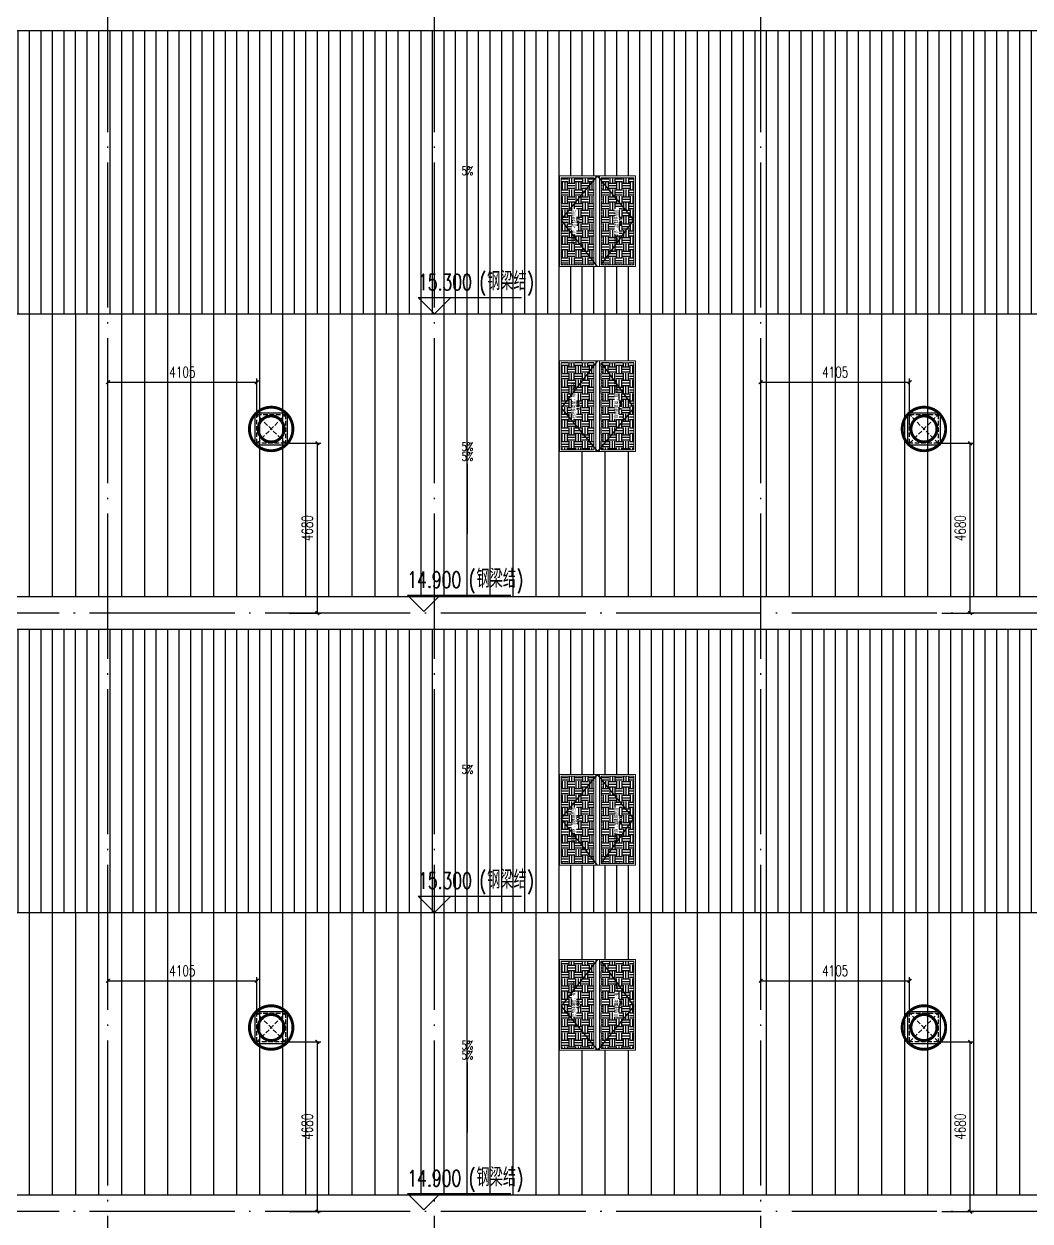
# Model space of a CAD drawing. Extents: x -555607 to 460190, y 498714 to 1664455.
# Drawn here: x 260829 to 288572, y 672810 to 705810 of the extents above; entities that cross this region are included whole.
import ezdxf

# ---------------------------------------------------------------- set-up
doc = ezdxf.new("R2010")
doc.units = 0
doc.header["$LTSCALE"] = 1000
doc.header["$MEASUREMENT"] = 0
for name, pattern in [('DASH', [0.35, 0.25, -0.1]), ('DOTE', [2.42, 2, -0.2, 0.02, -0.2]), ('HIDDEN', [9.525, 6.35, -3.175])]:
    doc.linetypes.add(name, pattern=pattern)
doc.layers.get('Defpoints').update_dxf_attribs({"color": 210})
for name, color, linetype in [('A-AXIS-DOTE', 14, 'DOTE'), ('A-AXIS-DP', 126, 'Continuous'), ('A-AXIS-SYMB', 3, 'Continuous'), ('A-HATCH-2', 251, 'Continuous'), ('A-LIN-V', 9, 'Continuous'), ('A-SFCE', 30, 'Continuous'), ('A-WINDOW', 8, 'Continuous'), ('SPACE', 7, 'Continuous'), ('SPACE_HATCH', 8, 'Continuous'), ('参考线', 8, 'Continuous'), ('外框', 1, 'HIDDEN'), ('暖通', 7, 'Continuous')]:
    doc.layers.add(name, color=color, linetype=linetype)
doc.layers.add('成型线', color=3, linetype='Continuous', lineweight=18)
doc.styles.add('_TCH_DIM', font='SIMPLEX', dxfattribs={"bigfont": 'GBCBIG'})
doc.styles.add('_TCH_DIM_T3', font='SIMPLEX', dxfattribs={"width": 0.705882, "bigfont": 'GBCBIG'})
doc.styles.add('_TCH_SPACE', font='SIMPLEX', dxfattribs={"height": 5, "bigfont": 'GBCBIG'})
doc.dimstyles.new('_TCH_ARCH&&100', dxfattribs={"dimtxt": 297.5, "dimasz": 100, "dimexe": 100, "dimexo": 100, "dimgap": 126.25, "dimtad": 1, "dimdec": 0, "dimzin": 0, "dimdsep": 46, "dimtxsty": '_TCH_DIM_T3', "dimblk": 'ARCHTICK', "dimcen": 0.09, "dimclrt": 7, "dimazin": 2, "dimtfac": 1, "dimtdec": 0, "dimtix": 1, "dimtmove": 2, "dimatfit": 3, "dimfxl": 100, "dimtolj": 1, "dimtzin": 0, "dimarcsym": 0})
pattern_1 = [(90, (0, 0), (-317.5, 0), [])]
pattern_2 = [(90, (0, 0), (-635, 0), [])]
pattern_3 = [(0, (0, 0), (187.5, 187.5), [187.5, -187.5]), (0, (0, 70.31), (187.5, 187.5), [187.5, -187.5]), (0, (0, 140.62), (187.5, 187.5), [187.5, -187.5]), (90, (23.44, 164.06), (-187.5, 187.5), [187.5, -187.5]), (90, (93.75, 164.06), (-187.5, 187.5), [187.5, -187.5]), (90, (164.06, 164.06), (-187.5, 187.5), [187.5, -187.5])]

# ---------------------------------------------------------------- blocks, each defined once
blk = doc.blocks.new('44')
blk.add_wipeout([(277446, 745270), (279946, 745270), (279946, 747370), (277446, 747370)]).dxf.layer = '参考线'
at = {"layer": 'SPACE_HATCH'}
h = blk.add_hatch(dxfattribs=at)
h.set_pattern_fill('土壤', color=250, scale=50, style=0)
h.set_pattern_definition(pattern_3)
h.paths.add_polyline_path([(277496, 746420), (279896, 746420), (279896, 747320), (277496, 747320)])
h.paths.add_polyline_path([(278352, 746904), (279057, 746904), (279057, 747034), (278352, 747034)])
h.paths.add_polyline_path([(278591, 746811), (278817, 746811), (278817, 746895), (278591, 746895)])
h = blk.add_hatch(dxfattribs=at)
h.set_pattern_fill('土壤', color=250, scale=50, style=0)
h.set_pattern_definition(pattern_3)
h.paths.add_polyline_path([(277496, 746220), (279896, 746220), (279896, 745320), (277496, 745320)])
h.paths.add_polyline_path([(278352, 745724), (279057, 745724), (279057, 745854), (278352, 745854)])
h.paths.add_polyline_path([(278591, 745631), (278817, 745631), (278817, 745715), (278591, 745715)])
at = {"layer": '外框', "color": 250}
for points in [[(279946, 746320), (278658, 747320), (277446, 746320)], [(279896, 746220), (278658, 745320), (277446, 746320)]]:
    blk.add_lwpolyline(points, dxfattribs=at)
at = {"layer": '成型线', "color": 8}
for p, q in [((279946, 745270), (279946, 747370)), ((277446, 746370), (279946, 746370)), ((277446, 746270), (279946, 746270)), ((277496, 746420), (279896, 746420)), ((277496, 746220), (279896, 746220))]:
    blk.add_line(p, q, dxfattribs=at)
for points in [[(279946, 745270), (277446, 745270), (277446, 747370), (279946, 747370)], [(277496, 746420), (277496, 747320), (279896, 747320), (279896, 746420)], [(279896, 746220), (279896, 745320), (277496, 745320), (277496, 746220)]]:
    blk.add_lwpolyline(points, dxfattribs=at)
at = {"layer": 'SPACE', "color": 250, "style": '_TCH_SPACE'}
for p in [(278365, 746930), (278365, 745750)]:
    blk.add_text('自然排烟窗，有效面积', height=96.5, dxfattribs=at).set_placement(p)
at = {"layer": 'SPACE', "color": 250, "style": '_TCH_SPACE', "width": 0.705882}
for s, height, p in [('2.16m', 59.5, (278600, 746828)), ('2', 29.8, (278792, 746863)), ('2.16m', 59.5, (278600, 745648)), ('2', 29.8, (278792, 745683))]:
    blk.add_text(s, height=height, dxfattribs=at).set_placement(p)
blk = doc.blocks.new('eeee')
at = {"layer": 'A-LIN-V'}
blk.add_blockref('44', (16550, 81000), dxfattribs=at)
at = {"layer": 'A-LIN-V', "xscale": -0.9999999999999998}
blk.add_blockref('44', (579042, 81000), dxfattribs=at)
blk = doc.blocks.new('423432432222')
at = {"layer": 'A-WINDOW', "rotation": 90}
blk.add_blockref('eeee', (1193916, 416524), dxfattribs=at)
blk = doc.blocks.new('242343243')
at = {"layer": 'A-WINDOW'}
for p in [(-89950, -16500), (-89950, -33000)]:
    blk.add_blockref('423432432222', p, dxfattribs=at)
blk = doc.blocks.new('fengji')
at = {"layer": '暖通', "color": 7, "linetype": 'DASH', "ltscale": 0.5}
for p, q in [((-395, 395), (395, -395)), ((395, 395), (-395, -395))]:
    blk.add_line(p, q, dxfattribs=at)
at = {"layer": '暖通', "color": 7, "const_width": 79.8}
for points in [[(0, -600, -1), (0, 600, -1)], [(0, -600, 1), (0, 600, 1)]]:
    blk.add_lwpolyline(points, format="xyb", dxfattribs=at)
at = {"layer": '暖通', "color": 7, "ltscale": 0.5}
blk.add_lwpolyline([(-445, 445), (445, 445), (445, -445), (-445, -445)], close=True, dxfattribs=at)
at = {"layer": '暖通', "color": 7, "linetype": 'DASH', "const_width": 79.8}
for points in [[(0, -358, -1), (0, 358, -1)], [(0, -358, 1), (0, 358, 1)]]:
    blk.add_lwpolyline(points, format="xyb", dxfattribs=at)
at = {"layer": '暖通', "color": 7, "linetype": 'DASH', "ltscale": 0.5}
blk.add_lwpolyline([(-395, 395), (395, 395), (395, -395), (-395, -395)], close=True, dxfattribs=at)
blk = doc.blocks.new('_ArchTick')
at = {"color": 0, "linetype": 'ByBlock', "const_width": 0.4}
blk.add_lwpolyline([(-0.5, -0.5), (0.5, 0.5)], dxfattribs=at)
blk = doc.blocks.new('*D748')
at = {"layer": 'A-AXIS-DP', "color": 0, "lineweight": -2, "transparency": 16777216}
for p, q in [((281146, 694745), (281146, 696035)), ((285251, 694745), (285251, 696035)), ((281146, 695935), (285251, 695935))]:
    blk.add_line(p, q, dxfattribs=at)
at = {"layer": 'Defpoints', "color": 0, "transparency": 16777216}
for p in [(285251, 695935), (281146, 694645), (285251, 694645)]:
    blk.add_point(p, dxfattribs=at)
at = {"layer": 'A-AXIS-DP', "color": 0, "lineweight": -2, "transparency": 16777216, "xscale": 100, "yscale": 100, "zscale": 100, "rotation": 180}
blk.add_blockref('_ArchTick', (281146, 695935), dxfattribs=at)
at = {"layer": 'A-AXIS-DP', "color": 0, "lineweight": -2, "transparency": 16777216, "xscale": 100, "yscale": 100, "zscale": 100}
blk.add_blockref('_ArchTick', (285251, 695935), dxfattribs=at)
at = {"layer": 'A-AXIS-DP', "color": 7, "transparency": 16777216, "insert": (283198, 696210), "char_height": 297.5, "attachment_point": 5, "style": '_TCH_DIM_T3'}
blk.add_mtext('\\A1;4105', dxfattribs=at)
blk = doc.blocks.new('*D749')
at = {"layer": 'A-AXIS-DP', "color": 0, "lineweight": -2, "transparency": 16777216}
for p, q in [((263146, 695140), (263146, 696035)), ((267251, 695140), (267251, 696035)), ((263146, 695935), (267251, 695935))]:
    blk.add_line(p, q, dxfattribs=at)
at = {"layer": 'Defpoints', "color": 0, "transparency": 16777216}
for p in [(267251, 695935), (263146, 695040), (267251, 695040)]:
    blk.add_point(p, dxfattribs=at)
at = {"layer": 'A-AXIS-DP', "color": 0, "lineweight": -2, "transparency": 16777216, "xscale": 100, "yscale": 100, "zscale": 100, "rotation": 180}
blk.add_blockref('_ArchTick', (263146, 695935), dxfattribs=at)
at = {"layer": 'A-AXIS-DP', "color": 0, "lineweight": -2, "transparency": 16777216, "xscale": 100, "yscale": 100, "zscale": 100}
blk.add_blockref('_ArchTick', (267251, 695935), dxfattribs=at)
at = {"layer": 'A-AXIS-DP', "color": 7, "transparency": 16777216, "insert": (265198, 696210), "char_height": 297.5, "attachment_point": 5, "style": '_TCH_DIM_T3'}
blk.add_mtext('\\A1;4105', dxfattribs=at)
blk = doc.blocks.new('*D754')
at = {"layer": 'A-AXIS-DP', "color": 0, "lineweight": -2, "transparency": 16777216}
for p, q in [((286141, 694250), (287020, 694250)), ((286920, 689570), (286920, 694250)), ((286141, 689570), (287020, 689570))]:
    blk.add_line(p, q, dxfattribs=at)
at = {"layer": 'Defpoints', "color": 0, "transparency": 16777216}
for p in [(286041, 694250), (286920, 694250), (286041, 689570)]:
    blk.add_point(p, dxfattribs=at)
at = {"layer": 'A-AXIS-DP', "color": 0, "lineweight": -2, "transparency": 16777216, "xscale": 100, "yscale": 100, "zscale": 100}
for p, rotation in [((286920, 694250), 90), ((286920, 689570), 270)]:
    blk.add_blockref('_ArchTick', p, dxfattribs=dict(at, rotation=rotation))
at = {"layer": 'A-AXIS-DP', "color": 7, "transparency": 16777216, "insert": (286645, 691910), "char_height": 297.5, "attachment_point": 5, "rotation": 90, "style": '_TCH_DIM_T3'}
blk.add_mtext('\\A1;4680', dxfattribs=at)
blk = doc.blocks.new('*D755')
at = {"layer": 'A-AXIS-DP', "color": 0, "lineweight": -2, "transparency": 16777216}
for p, q in [((268141, 694250), (269020, 694250)), ((268920, 689570), (268920, 694250)), ((268141, 689570), (269020, 689570))]:
    blk.add_line(p, q, dxfattribs=at)
at = {"layer": 'Defpoints', "color": 0, "transparency": 16777216}
for p in [(268041, 694250), (268920, 694250), (268041, 689570)]:
    blk.add_point(p, dxfattribs=at)
at = {"layer": 'A-AXIS-DP', "color": 0, "lineweight": -2, "transparency": 16777216, "xscale": 100, "yscale": 100, "zscale": 100}
for p, rotation in [((268920, 694250), 90), ((268920, 689570), 270)]:
    blk.add_blockref('_ArchTick', p, dxfattribs=dict(at, rotation=rotation))
at = {"layer": 'A-AXIS-DP', "color": 7, "transparency": 16777216, "insert": (268645, 691910), "char_height": 297.5, "attachment_point": 5, "rotation": 90, "style": '_TCH_DIM_T3'}
blk.add_mtext('\\A1;4680', dxfattribs=at)
blk = doc.blocks.new('*D762')
at = {"layer": 'A-AXIS-DP', "color": 0, "lineweight": -2, "transparency": 16777216}
for p, q in [((281146, 678640), (281146, 679535)), ((285251, 678640), (285251, 679535)), ((281146, 679435), (285251, 679435))]:
    blk.add_line(p, q, dxfattribs=at)
at = {"layer": 'Defpoints', "color": 0, "transparency": 16777216}
for p in [(285251, 679435), (281146, 678540), (285251, 678540)]:
    blk.add_point(p, dxfattribs=at)
at = {"layer": 'A-AXIS-DP', "color": 0, "lineweight": -2, "transparency": 16777216, "xscale": 100, "yscale": 100, "zscale": 100, "rotation": 180}
blk.add_blockref('_ArchTick', (281146, 679435), dxfattribs=at)
at = {"layer": 'A-AXIS-DP', "color": 0, "lineweight": -2, "transparency": 16777216, "xscale": 100, "yscale": 100, "zscale": 100}
blk.add_blockref('_ArchTick', (285251, 679435), dxfattribs=at)
at = {"layer": 'A-AXIS-DP', "color": 7, "transparency": 16777216, "insert": (283198, 679710), "char_height": 297.5, "attachment_point": 5, "style": '_TCH_DIM_T3'}
blk.add_mtext('\\A1;4105', dxfattribs=at)
blk = doc.blocks.new('*D763')
at = {"layer": 'A-AXIS-DP', "color": 0, "lineweight": -2, "transparency": 16777216}
for p, q in [((263146, 678640), (263146, 679535)), ((267251, 678640), (267251, 679535)), ((263146, 679435), (267251, 679435))]:
    blk.add_line(p, q, dxfattribs=at)
at = {"layer": 'Defpoints', "color": 0, "transparency": 16777216}
for p in [(267251, 679435), (263146, 678540), (267251, 678540)]:
    blk.add_point(p, dxfattribs=at)
at = {"layer": 'A-AXIS-DP', "color": 0, "lineweight": -2, "transparency": 16777216, "xscale": 100, "yscale": 100, "zscale": 100, "rotation": 180}
blk.add_blockref('_ArchTick', (263146, 679435), dxfattribs=at)
at = {"layer": 'A-AXIS-DP', "color": 0, "lineweight": -2, "transparency": 16777216, "xscale": 100, "yscale": 100, "zscale": 100}
blk.add_blockref('_ArchTick', (267251, 679435), dxfattribs=at)
at = {"layer": 'A-AXIS-DP', "color": 7, "transparency": 16777216, "insert": (265198, 679710), "char_height": 297.5, "attachment_point": 5, "style": '_TCH_DIM_T3'}
blk.add_mtext('\\A1;4105', dxfattribs=at)
blk = doc.blocks.new('*D768')
at = {"layer": 'A-AXIS-DP', "color": 0, "lineweight": -2, "transparency": 16777216}
for p, q in [((286141, 677750), (287020, 677750)), ((286920, 673070), (286920, 677750)), ((286141, 673070), (287020, 673070))]:
    blk.add_line(p, q, dxfattribs=at)
at = {"layer": 'Defpoints', "color": 0, "transparency": 16777216}
for p in [(286041, 677750), (286920, 677750), (286041, 673070)]:
    blk.add_point(p, dxfattribs=at)
at = {"layer": 'A-AXIS-DP', "color": 0, "lineweight": -2, "transparency": 16777216, "xscale": 100, "yscale": 100, "zscale": 100}
for p, rotation in [((286920, 677750), 90), ((286920, 673070), 270)]:
    blk.add_blockref('_ArchTick', p, dxfattribs=dict(at, rotation=rotation))
at = {"layer": 'A-AXIS-DP', "color": 7, "transparency": 16777216, "insert": (286645, 675410), "char_height": 297.5, "attachment_point": 5, "rotation": 90, "style": '_TCH_DIM_T3'}
blk.add_mtext('\\A1;4680', dxfattribs=at)
blk = doc.blocks.new('*D769')
at = {"layer": 'A-AXIS-DP', "color": 0, "lineweight": -2, "transparency": 16777216}
for p, q in [((268141, 677750), (269020, 677750)), ((268920, 673070), (268920, 677750)), ((268141, 673070), (269020, 673070))]:
    blk.add_line(p, q, dxfattribs=at)
at = {"layer": 'Defpoints', "color": 0, "transparency": 16777216}
for p in [(268041, 677750), (268920, 677750), (268041, 673070)]:
    blk.add_point(p, dxfattribs=at)
at = {"layer": 'A-AXIS-DP', "color": 0, "lineweight": -2, "transparency": 16777216, "xscale": 100, "yscale": 100, "zscale": 100}
for p, rotation in [((268920, 677750), 90), ((268920, 673070), 270)]:
    blk.add_blockref('_ArchTick', p, dxfattribs=dict(at, rotation=rotation))
at = {"layer": 'A-AXIS-DP', "color": 7, "transparency": 16777216, "insert": (268645, 675410), "char_height": 297.5, "attachment_point": 5, "rotation": 90, "style": '_TCH_DIM_T3'}
blk.add_mtext('\\A1;4680', dxfattribs=at)
blk = doc.blocks.new('2312321321')
at = {"layer": '暖通', "rotation": 180}
for p in [(267645.8, 694645), (285645.8, 694645), (267645.8, 678145), (285645.8, 678145)]:
    blk.add_blockref('fengji', p, dxfattribs=at)
at = {"layer": 'A-AXIS-DP'}
for p1, p2, distance, picture, middle in [((263145.8, 695040), (267250.8, 695040), 895, '*D749', (265198.3, 696210)), ((281145.8, 694645), (285250.8, 694645), 1290, '*D748', (283198.3, 696210)), ((268040.8, 689570), (268040.8, 694250), -879.2, '*D755', (268645, 691910)), ((286040.8, 689570), (286040.8, 694250), -879.2, '*D754', (286645, 691910)), ((263145.8, 678540), (267250.8, 678540), 895, '*D763', (265198.3, 679710)), ((281145.8, 678540), (285250.8, 678540), 895, '*D762', (283198.3, 679710)), ((268040.8, 673070), (268040.8, 677750), -879.2, '*D769', (268645, 675410)), ((286040.8, 673070), (286040.8, 677750), -879.2, '*D768', (286645, 675410))]:
    dim = blk.add_aligned_dim(p1=p1, p2=p2, distance=distance, dimstyle='_TCH_ARCH&&100', dxfattribs=at)
    dim.commit()
    dim.dimension.update_dxf_attribs({"geometry": picture, "text_midpoint": middle})

msp = doc.modelspace()

# ---------------------------------------------------------------- hatches: boundary and pattern name
at = {"layer": 'A-HATCH-2'}
h = msp.add_hatch(dxfattribs=at)
h.set_pattern_fill('ANSI31', color=250, scale=200, angle=45)
h.set_pattern_definition(pattern_1)
h.paths.add_polyline_path([(233880, 697820), (366415.7, 697820), (371645.8, 697820), (371645.8, 705620), (230027.1, 705620), (227495, 697820), (237560, 697820)])
h = msp.add_hatch(dxfattribs=at)
h.set_pattern_fill('ANSI31', color=250, scale=400, angle=45)
h.set_pattern_definition(pattern_2)
h.paths.add_polyline_path([(233880, 697820), (366415.7, 697820), (371645.8, 697820), (371645.8, 690020), (224966.7, 690020), (227495, 697820), (237560, 697820)])
h = msp.add_hatch(dxfattribs=at)
h.set_pattern_fill('ANSI31', color=250, scale=200, angle=45)
h.set_pattern_definition(pattern_1)
h.paths.add_polyline_path([(233880, 681320), (366415.7, 681320), (371645.8, 681320), (371645.8, 689120), (224674.8, 689120), (222141.3, 681320), (237560, 681320)])
h = msp.add_hatch(dxfattribs=at)
h.set_pattern_fill('ANSI31', color=250, scale=400, angle=45)
h.set_pattern_definition(pattern_2)
h.paths.add_polyline_path([(233880, 681320), (366415.7, 681320), (371645.8, 681320), (371645.8, 673520), (219614.4, 673520), (222144.6, 681320), (237560, 681320)])

# ---------------------------------------------------------------- linework, layer by layer
at = {"layer": 'A-AXIS-DOTE', "color": 250, "ltscale": 2}
for p, q in [((263145.8, 635071.1), (263145.8, 728870)), ((272145.8, 635071.1), (272145.8, 728870)), ((281145.8, 635071.1), (281145.8, 728870)), ((377960, 689570), (203750, 689570)), ((377960, 673070), (203750, 673070))]:
    msp.add_line(p, q, dxfattribs=at)
at = {"layer": 'A-AXIS-SYMB', "color": 8}
for p, q in [((272145.8, 697820), (271695.8, 698270)), ((271695.8, 698270), (274545.8, 698270)), ((272145.8, 697820), (271695.8, 698270)), ((271695.8, 698270), (274545.8, 698270)), ((272145.8, 697820), (272595.8, 698270)), ((272145.8, 697820), (272595.8, 698270)), ((273050, 693680), (273050, 691990)), ((273050, 691990), (273050, 691750)), ((271852.6, 689615.7), (271402.6, 690065.7)), ((271402.6, 690065.7), (274252.6, 690065.7)), ((271852.6, 689615.7), (272302.6, 690065.7)), ((273050, 687150), (273050, 687390)), ((273050, 687150), (273050, 687390)), ((273050, 685460), (273050, 687150)), ((273050, 685460), (273050, 687150)), ((272145.8, 681320), (271695.8, 681770)), ((271695.8, 681770), (274545.8, 681770)), ((272145.8, 681320), (271695.8, 681770)), ((271695.8, 681770), (274545.8, 681770)), ((272145.8, 681320), (272595.8, 681770)), ((272145.8, 681320), (272595.8, 681770)), ((273050, 679550), (273050, 679790)), ((273050, 677860), (273050, 679550)), ((273050, 677180), (273050, 675490)), ((273050, 675490), (273050, 675250)), ((271852.6, 673115.7), (271402.6, 673565.7)), ((271402.6, 673565.7), (274252.6, 673565.7)), ((271852.6, 673115.7), (272302.6, 673565.7))]:
    msp.add_line(p, q, dxfattribs=at)
for points in [[(273050, 701960, 0, 0, 0), (273050, 703650, 64, 0, 0), (273050, 703890, 0, 0, 0)], [(273050, 701960, 0, 0, 0), (273050, 703650, 64, 0, 0), (273050, 703890, 0, 0, 0)], [(273050, 694360, 0, 0, 0), (273050, 696050, 64, 0, 0), (273050, 696290, 0, 0, 0)]]:
    msp.add_lwpolyline(points, format="xyseb", dxfattribs=at)
at = {"layer": 'A-LIN-V', "color": 8}
for points in [[(371645.8, 705620), (230027.1, 705620)], [(371645.8, 690020), (224966.7, 690020)], [(371645.8, 689120), (224674.8, 689120)], [(371645.8, 673520), (219614.4, 673520)]]:
    msp.add_lwpolyline(points, dxfattribs=at)
at = {"layer": 'A-SFCE', "color": 8}
for points in [[(227495, 697820), (371645.8, 697820)], [(222141.3, 681320), (371645.8, 681320)]]:
    msp.add_lwpolyline(points, dxfattribs=at)

# ---------------------------------------------------------------- texts
at = {"layer": 'A-AXIS-SYMB', "color": 8, "style": '_TCH_DIM', "width": 0.705882}
for s, height, p in [('5%', 238, (272898, 701638)), ('5%', 238, (272898, 701638)), ('(', 446.2, (273390, 698470)), ('(', 446.2, (273390, 698470)), (')', 446.2, (274705.9, 698470)), (')', 446.2, (274705.9, 698470)), ('15.300', 446.25, (271695, 698470)), ('15.300', 446.25, (271695, 698470)), ('5%', 238, (272898, 694038)), ('5%', 238, (272898, 693764)), ('14.900', 446.25, (271401.8, 690265.7)), ('(', 446.2, (273096.8, 690265.7)), (')', 446.2, (274412.7, 690265.7)), ('5%', 238, (272898, 685138)), ('5%', 238, (272898, 685138)), ('(', 446.2, (273390, 681970)), ('(', 446.2, (273390, 681970)), (')', 446.2, (274705.9, 681970)), (')', 446.2, (274705.9, 681970)), ('15.300', 446.25, (271695, 681970)), ('15.300', 446.25, (271695, 681970)), ('5%', 238, (272898, 677538)), ('5%', 238, (272898, 677264)), ('14.900', 446.25, (271401.8, 673765.7)), ('(', 446.2, (273096.8, 673765.7)), (')', 446.2, (274412.7, 673765.7))]:
    msp.add_text(s, height=height, dxfattribs=at).set_placement(p)
at = {"layer": 'A-AXIS-SYMB', "color": 8, "style": '_TCH_DIM'}
for p in [(273600, 698470), (273600, 698470), (273306.8, 690265.7), (273600, 681970), (273600, 681970), (273306.8, 673765.7)]:
    msp.add_text('钢梁结', height=506.38, dxfattribs=at).set_placement(p)

# ---------------------------------------------------------------- next in the draw order: block references
at = {"layer": 'A-WINDOW'}
msp.add_blockref('242343243', (0, 0), dxfattribs=at)

# ---------------------------------------------------------------- next in the draw order: block references
at = {"layer": '暖通', "color": 7}
msp.add_blockref('2312321321', (0, 0), dxfattribs=at)

doc.saveas('drawing.dxf')
